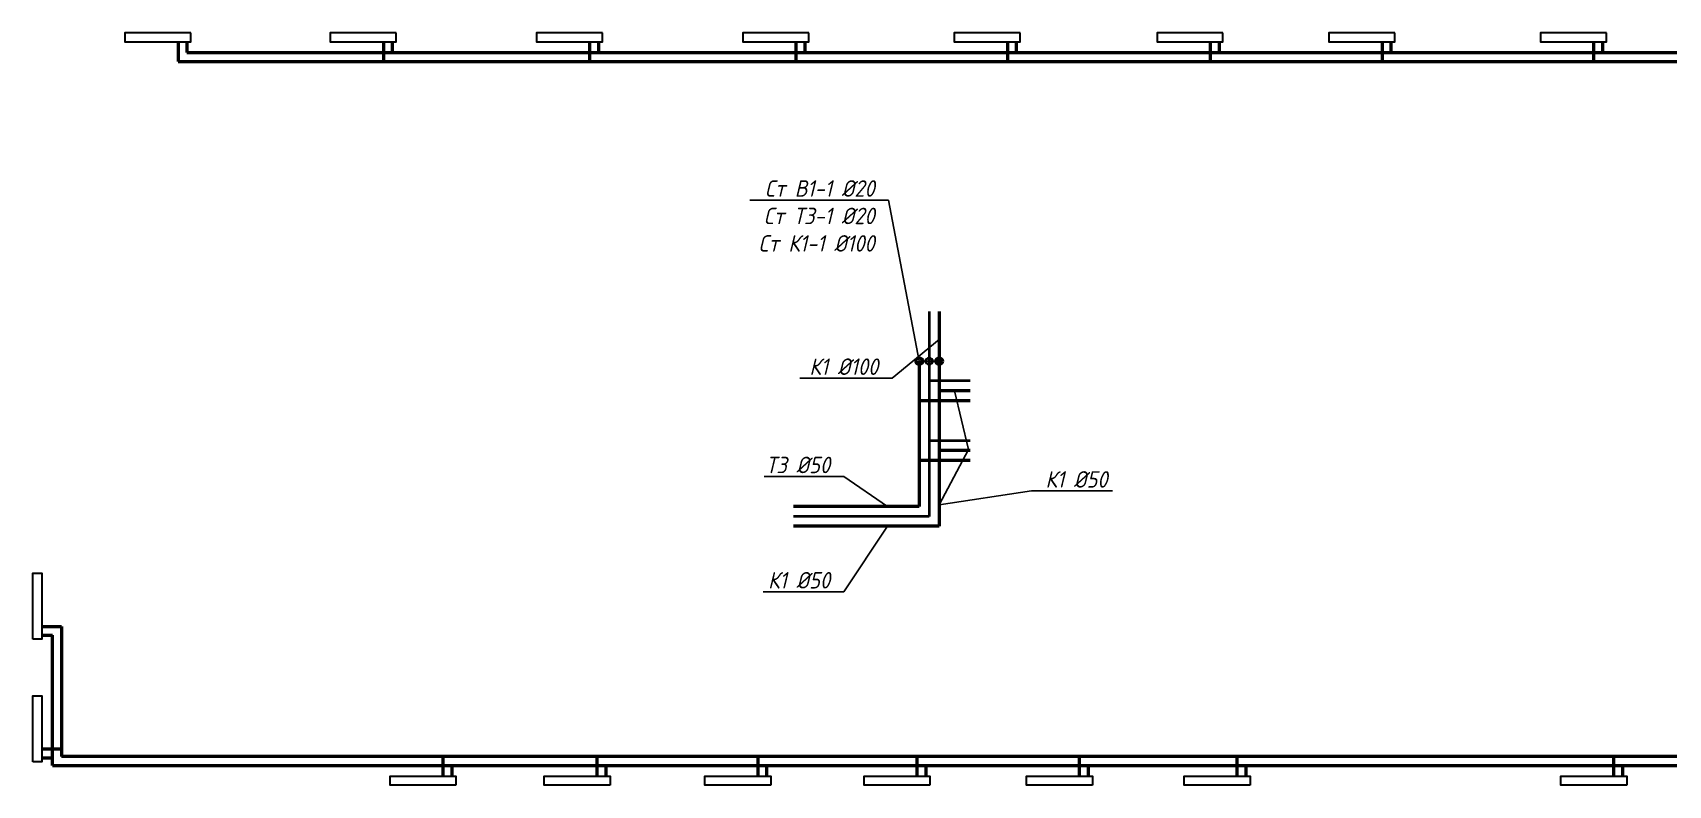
# Model space of a CAD drawing. Header units: millimetres. Extents: x -473555 to 885127, y 4787 to 453528.
# Drawn here: x 833943 to 858763, y 330057 to 341478 of the extents above; entities that cross this region are included whole.
import ezdxf
from ezdxf import colors
from ezdxf.entities.mleader import LeaderData, LeaderLine
from ezdxf.math import Vec2, Vec3

# ---------------------------------------------------------------- set-up
doc = ezdxf.new("R2010")
doc.units = ezdxf.units.MM
doc.set_wipeout_variables(frame=1)
for name, color, linetype, lineweight in [('ВК_B1', 5, 'Continuous', 40), ('ВК_K1', 34, 'Continuous', 50), ('ВК_T3', 1, 'Continuous', 50), ('ВК_К1_текст @ 100', 34, 'Continuous', 9), ('ВК_ТЗ_текст @ 100', 1, 'Continuous', 9), ('ОВ_Обратка Т2', 5, 'Continuous', 50), ('ОВ_Подача Т1', 1, 'Continuous', 50), ('ОВ_Радиаторы', 1, 'Continuous', 30)]:
    doc.layers.add(name, color=color, linetype=linetype, lineweight=lineweight)
doc.layers.add('ВК_text', color=7, linetype='Continuous')
doc.layers.add('ВК_text @ 100', color=7, linetype='Continuous')
doc.styles.add('ISOPEUR', font='isocpeui.ttf', dxfattribs={"width": 0.9})

# ---------------------------------------------------------------- blocks, each defined once
blk = doc.blocks.new('_None')
blk = doc.blocks.new('Радиатор')
blk.add_wipeout([(-500, 69), (500, 69), (500, -69), (-500, -69)])
at = {"layer": 'ОВ_Радиаторы'}
blk.add_lwpolyline([(500, 69), (-500, 69), (-500, -69), (500, -69)], close=True, dxfattribs=at)

msp = doc.modelspace()

# ---------------------------------------------------------------- linework, layer by layer
at = {"layer": 'ВК_B1'}
for p, q in [((847547.4, 337248.2), (847547.4, 334137.1)), ((848167.5, 336192.5), (847547.4, 336192.5)), ((848167.5, 335285.7), (847547.5, 335285.7)), ((847547.4, 334137.1), (845486.5, 334137.1))]:
    msp.add_line(p, q, dxfattribs=at)
msp.add_circle((847547.4, 336491.6), 50, dxfattribs=at)
at = {"layer": 'ВК_K1'}
for p, q in [((847697.4, 337248.2), (847697.4, 333987.1)), ((848167.5, 336042.5), (847697.4, 336042.5)), ((848167.5, 335135.7), (847697.5, 335135.7)), ((847697.4, 333987.1), (845486.5, 333987.1))]:
    msp.add_line(p, q, dxfattribs=at)
msp.add_circle((847697.4, 336491.6), 50, dxfattribs=at)
at = {"layer": 'ВК_T3'}
for p, q in [((847397.4, 336491.6), (847397.4, 334287.1)), ((848167.5, 335892.5), (847397.4, 335892.5)), ((848167.5, 334985.7), (847397.5, 334985.7)), ((847397.4, 334287.1), (845486.5, 334287.1))]:
    msp.add_line(p, q, dxfattribs=at)
msp.add_circle((847397.4, 336491.6), 50, dxfattribs=at)
at = {"layer": 'ОВ_Обратка Т2'}
for p, q in [((836148.1, 341041.4), (872854, 341041.4)), ((834379.4, 332468.1), (834379.4, 330493.1)), ((874853.7, 330493.1), (834379.4, 330493.1))]:
    msp.add_line(p, q, dxfattribs=at)
at = {"layer": 'ОВ_Подача Т1'}
for p, q in [((836283.3, 341179.2), (872989.1, 341179.2)), ((834241.6, 330355.2), (834241.6, 332332.9)), ((834241.6, 330355.2), (874991.5, 330355.2))]:
    msp.add_line(p, q, dxfattribs=at)

# ---------------------------------------------------------------- block references
at = {"layer": 'ВК_text'}
for p in [(835842.8, 341408.5), (838958.8, 341408.6), (842088.8, 341408.6), (845218.7, 341408.5), (848428.7, 341408.5), (851505.3, 341408.5), (854113.7, 341408.5), (857324.5, 341408.5)]:
    msp.add_blockref('Радиатор', p, dxfattribs=at)
at = {"layer": 'ВК_text', "xscale": -1}
for p, rotation in [((834012.3, 332773.5), 90), ((834012.3, 330913.2), 90), ((839866.2, 330125.9), 180), ((842205.3, 330125.9), 180), ((844644.6, 330125.9), 180), ((847058.6, 330125.9), 180), ((849523.5, 330125.9), 180), ((851916.6, 330125.9), 180), ((857633.5, 330125.9), 180)]:
    msp.add_blockref('Радиатор', p, dxfattribs=dict(at, rotation=rotation))

# ---------------------------------------------------------------- leaders
at = {"layer": 'ВК_text @ 100'}
ml = msp.add_multileader_mtext('Standard', dxfattribs=at)
ml.set_content('Ст В1-1 %%C20\\PСт Т3-1 %%C20\\PСт К1-1 %%C100', color=256, style='ISOPEUR')
ml.set_leader_properties()
ml.set_arrow_properties(name='NONE')
ml.build(insert=Vec2(0, 0))
ml.multileader.update_dxf_attribs({"text_left_attachment_type": 6, "text_right_attachment_type": 6, "dogleg_length": 0.1, "arrow_head_size": 250, "scale": 100})
ctx = ml.context
ctx.base_point, ctx.scale, ctx.char_height, ctx.arrow_head_size, ctx.landing_gap_size, ctx.plane_origin = Vec3(844621.1, 338938.7), 100, 250, 250, 200, Vec3(849482.5, 338562.9)
ctx.left_attachment, ctx.right_attachment, ctx.text_align_type = 6, 6, 2
notes = []
notes.append((ctx, [(1, (1, 1, 0), (846929.6, 338938.7), (-1, 0), 10, [(0, [(847697.4, 336491.6), (847397.4, 336491.6)], 0, [])])]))
ctx.mtext.insert, ctx.mtext.alignment, ctx.mtext.flow_direction = Vec3(846719.6, 339238.7), 3, 5
at = {"layer": 'ВК_К1_текст @ 100'}
ml = msp.add_multileader_mtext('Standard', dxfattribs=at)
ml.set_content('К1 %%C100', color=256, style='ISOPEUR')
ml.set_leader_properties()
ml.set_arrow_properties(name='NONE')
ml.build(insert=Vec2(0, 0))
ml.multileader.update_dxf_attribs({"text_left_attachment_type": 6, "text_right_attachment_type": 6, "dogleg_length": 0.1, "arrow_head_size": 250, "scale": 100})
ctx = ml.context
ctx.base_point, ctx.scale, ctx.char_height, ctx.arrow_head_size, ctx.landing_gap_size, ctx.plane_origin = Vec3(845456.6, 336234.3), 100, 250, 250, 200, Vec3(849502.2, 335969.1)
ctx.left_attachment, ctx.right_attachment, ctx.text_align_type = 6, 6, 2
notes.append((ctx, [(1, (1, 1, 0), (846983.8, 336234.3), (-1, 0), 10, [(2, [(847697.4, 336295), (847697.4, 336819.7)], 0, [])])]))
ctx.mtext.insert, ctx.mtext.alignment, ctx.mtext.flow_direction = Vec3(846773.8, 336534.3), 3, 5
ml = msp.add_multileader_mtext('Standard', dxfattribs=at)
ml.set_content('К1 %%C50', color=256, style='ISOPEUR')
ml.set_leader_properties()
ml.set_arrow_properties(name='NONE')
ml.build(insert=Vec2(0, 0))
ml.multileader.update_dxf_attribs({"text_left_attachment_type": 6, "text_right_attachment_type": 6, "dogleg_length": 0.1, "arrow_head_size": 250, "scale": 100})
ctx = ml.context
ctx.base_point, ctx.scale, ctx.char_height, ctx.arrow_head_size, ctx.landing_gap_size, ctx.plane_origin = Vec3(849112.1, 334523.6), 100, 250, 250, 200, Vec3(852491.6, 334992.2)
ctx.left_attachment, ctx.right_attachment = 6, 6
notes.append((ctx, [(0, (1, 1, 0), (849102.1, 334523.6), (1, 0), 10, [(1, [(847932.4, 336042.5), (848142, 335151.8), (847697.4, 334311)], 0, [])])]))
ctx.mtext.insert, ctx.mtext.flow_direction = Vec3(849312.1, 334823.6), 5
ml = msp.add_multileader_mtext('Standard', dxfattribs=at)
ml.set_content('К1 %%C50', color=256, style='ISOPEUR')
ml.set_leader_properties()
ml.set_arrow_properties(name='NONE')
ml.build(insert=Vec2(0, 0))
ml.multileader.update_dxf_attribs({"text_left_attachment_type": 6, "text_right_attachment_type": 6, "dogleg_length": 0.1, "arrow_head_size": 250, "scale": 100})
ctx = ml.context
ctx.base_point, ctx.scale, ctx.char_height, ctx.arrow_head_size, ctx.landing_gap_size, ctx.plane_origin = Vec3(844842.9, 332993.1), 100, 250, 250, 200, Vec3(849502.2, 332654.9)
ctx.left_attachment, ctx.right_attachment, ctx.text_align_type = 6, 6, 2
notes.append((ctx, [(1, (1, 1, 0), (846253.6, 332993.1), (-1, 0), 10, [(2, [(846914.9, 333987.1)], 0, [])])]))
ctx.mtext.insert, ctx.mtext.alignment, ctx.mtext.flow_direction = Vec3(846043.6, 333293.1), 3, 5
at = {"layer": 'ВК_ТЗ_текст @ 100'}
ml = msp.add_multileader_mtext('Standard', dxfattribs=at)
ml.set_content('Т3 %%C50', color=256, style='ISOPEUR')
ml.set_leader_properties()
ml.set_arrow_properties(name='NONE')
ml.build(insert=Vec2(0, 0))
ml.multileader.update_dxf_attribs({"text_left_attachment_type": 6, "text_right_attachment_type": 6, "dogleg_length": 0.1, "arrow_head_size": 250, "scale": 100})
ctx = ml.context
ctx.base_point, ctx.scale, ctx.char_height, ctx.arrow_head_size, ctx.landing_gap_size, ctx.plane_origin = Vec3(844850.4, 334743), 100, 250, 250, 200, Vec3(849502.2, 334404.8)
ctx.left_attachment, ctx.right_attachment, ctx.text_align_type = 6, 6, 2
notes.append((ctx, [(1, (1, 1, 0), (846253.6, 334743), (-1, 0), 10, [(2, [(846914.9, 334287.1)], 0, [])])]))
ctx.mtext.insert, ctx.mtext.alignment, ctx.mtext.flow_direction = Vec3(846043.6, 335043), 3, 5
for ctx, leaders in notes:
    for number, flags, end, landing, length, lines in leaders:
        leader = LeaderData()
        leader.index, (leader.has_last_leader_line, leader.has_dogleg_vector, leader.attachment_direction) = number, flags
        leader.last_leader_point, leader.dogleg_vector, leader.dogleg_length = Vec3(end), Vec3(landing), length
        for number, points, colour, breaks in lines:
            line = LeaderLine()
            line.index, line.vertices, line.color, line.breaks = number, Vec3.list(points), colors.encode_raw_color(colour), breaks
            leader.lines.append(line)
        ctx.leaders.append(leader)

# ---------------------------------------------------------------- next in the draw order: linework, layer by layer
at = {"layer": 'ОВ_Обратка Т2'}
for p, q in [((836148.1, 341339.6), (836148.1, 341041.4)), ((839264.1, 341339.7), (839264.1, 341041.4)), ((842394.1, 341339.7), (842394.1, 341041.4)), ((845524.1, 341339.6), (845524.1, 341041.4)), ((848734.1, 341339.6), (848734.1, 341041.4)), ((851810.6, 341339.6), (851810.6, 341041.4)), ((854419, 341339.6), (854419, 341041.4)), ((857629.8, 341339.6), (857629.8, 341041.4)), ((834081.2, 332468.1), (834379.4, 332468.1)), ((834081.2, 330607.9), (834379.4, 330607.9)), ((840171.5, 330194.8), (840171.5, 330493.1)), ((842510.7, 330194.8), (842510.7, 330493.1)), ((844950, 330194.8), (844950, 330493.1)), ((847364, 330194.8), (847364, 330493.1)), ((849828.8, 330194.8), (849828.8, 330493.1)), ((852221.9, 330194.8), (852221.9, 330493.1)), ((857938.8, 330194.8), (857938.8, 330493.1))]:
    msp.add_line(p, q, dxfattribs=at)
at = {"layer": 'ОВ_Подача Т1'}
for p, q in [((836283.3, 341339.6), (836283.3, 341179.2)), ((839399.3, 341339.7), (839399.3, 341179.2)), ((842529.3, 341339.7), (842529.3, 341179.2)), ((845659.2, 341339.6), (845659.2, 341179.2)), ((848869.2, 341339.6), (848869.2, 341179.2)), ((851945.8, 341339.6), (851945.8, 341179.2)), ((854554.2, 341339.6), (854554.2, 341179.2)), ((857765, 341339.6), (857765, 341179.2)), ((834081.2, 332332.9), (834241.6, 332332.9)), ((834081.2, 330472.7), (834241.6, 330472.7)), ((840306.7, 330194.8), (840306.7, 330355.2)), ((842645.9, 330194.8), (842645.9, 330355.2)), ((845085.2, 330194.8), (845085.2, 330355.2)), ((847499.2, 330194.8), (847499.2, 330355.2)), ((849964, 330194.8), (849964, 330355.2)), ((852357.1, 330194.8), (852357.1, 330355.2)), ((858074, 330194.8), (858074, 330355.2))]:
    msp.add_line(p, q, dxfattribs=at)

doc.saveas('drawing.dxf')
